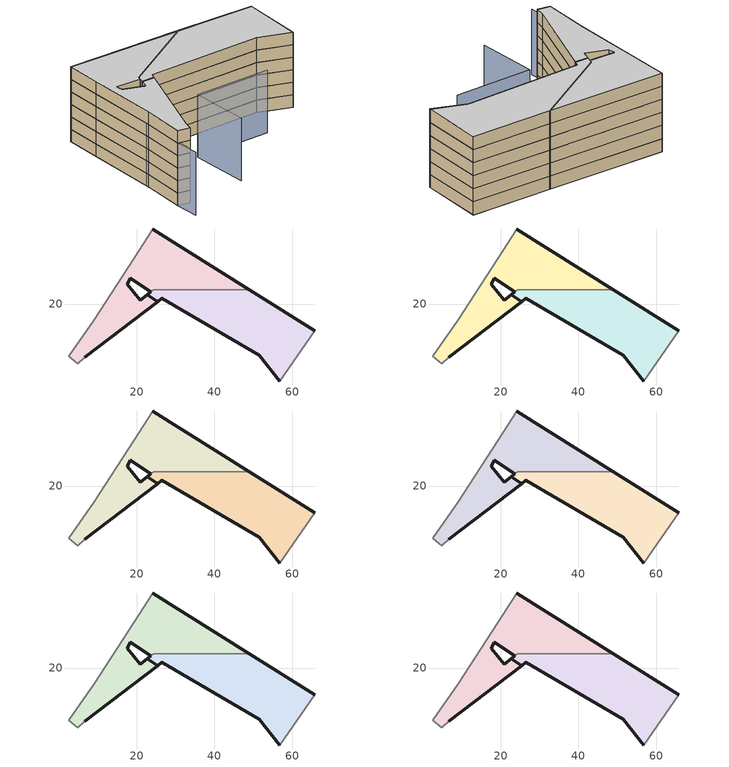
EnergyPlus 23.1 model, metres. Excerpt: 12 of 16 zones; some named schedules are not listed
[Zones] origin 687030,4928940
779e6d7e44ddc8e4_F0_dwelling_0
 floor ground (EU_floor_Construction): 48.97,23.73 24.18,39.28 19.21,31.59 9.12,15.9 2.55,6.59 4.89,4.62 6.64,6.31 25.46,20.63 22.69,22.34 20.99,20.91 17.63,25.1 18.35,26.59 23.64,23.14 24.33,23.73 z0
 wall outside (EU_wall_Construction): 23.64,23.14 18.35,26.59 17.63,25.1 20.99,20.91 22.69,22.34 25.46,20.63 6.64,6.31 / 24.18,39.28 48.97,23.73 z0:3
 wall adiabatic (EU_wall_Construction): 6.64,6.31 4.89,4.62 2.55,6.59 9.12,15.9 19.21,31.59 24.18,39.28 z0:3
 wall to 779e6d7e44ddc8e4_F0_dwelling_1 (EU_wall_Construction): 48.97,23.73 24.33,23.73 23.64,23.14 z0:3
779e6d7e44ddc8e4_F0_dwelling_1
 floor ground (EU_floor_Construction): 56.74,0.21 65.78,13.19 48.97,23.73 24.33,23.73 23.64,23.14 23.63,23.14 22.69,22.34 25.46,20.63 26.49,21.42 51.56,6.82 z0
 wall outside (EU_wall_Construction): 48.97,23.73 65.78,13.19 / 56.74,0.21 51.56,6.82 26.49,21.42 25.46,20.63 22.69,22.34 23.63,23.14 23.64,23.14 z0:3
 wall adiabatic (EU_wall_Construction): 65.78,13.19 56.74,0.21 z0:3
779e6d7e44ddc8e4_F1_dwelling_0
 floor to 779e6d7e44ddc8e4_F0_dwelling_0 (EU_floor_Construction): 48.97,23.73 24.18,39.28 19.21,31.59 9.12,15.9 2.55,6.59 4.89,4.62 6.64,6.31 25.46,20.63 22.69,22.34 20.99,20.91 17.63,25.1 18.35,26.59 23.64,23.14 24.33,23.73 z3
 wall outside (EU_wall_Construction): 23.64,23.14 18.35,26.59 17.63,25.1 20.99,20.91 22.69,22.34 25.46,20.63 6.64,6.31 / 24.18,39.28 48.97,23.73 z3:6
 wall adiabatic (EU_wall_Construction): 6.64,6.31 4.89,4.62 2.55,6.59 9.12,15.9 19.21,31.59 24.18,39.28 z3:6
 wall to 779e6d7e44ddc8e4_F1_dwelling_1 (EU_wall_Construction): 48.97,23.73 24.33,23.73 23.64,23.14 z3:6
779e6d7e44ddc8e4_F1_dwelling_1
 floor to 779e6d7e44ddc8e4_F0_dwelling_1 (EU_floor_Construction): 56.74,0.21 65.78,13.19 48.97,23.73 24.33,23.73 23.64,23.14 23.63,23.14 22.69,22.34 25.46,20.63 26.49,21.42 51.56,6.82 z3
 wall outside (EU_wall_Construction): 48.97,23.73 65.78,13.19 / 56.74,0.21 51.56,6.82 26.49,21.42 25.46,20.63 22.69,22.34 23.63,23.14 23.64,23.14 z3:6
 wall adiabatic (EU_wall_Construction): 65.78,13.19 56.74,0.21 z3:6
779e6d7e44ddc8e4_F2_dwelling_0
 floor to 779e6d7e44ddc8e4_F1_dwelling_0 (EU_floor_Construction): 48.97,23.73 24.18,39.28 19.21,31.59 9.12,15.9 2.55,6.59 4.89,4.62 6.64,6.31 25.46,20.63 22.69,22.34 20.99,20.91 17.63,25.1 18.35,26.59 23.64,23.14 24.33,23.73 z6
 wall outside (EU_wall_Construction): 23.64,23.14 18.35,26.59 17.63,25.1 20.99,20.91 22.69,22.34 25.46,20.63 6.64,6.31 / 24.18,39.28 48.97,23.73 z6:9
 wall adiabatic (EU_wall_Construction): 6.64,6.31 4.89,4.62 2.55,6.59 9.12,15.9 19.21,31.59 24.18,39.28 z6:9
 wall to 779e6d7e44ddc8e4_F2_dwelling_1 (EU_wall_Construction): 48.97,23.73 24.33,23.73 23.64,23.14 z6:9
779e6d7e44ddc8e4_F2_dwelling_1
 floor to 779e6d7e44ddc8e4_F1_dwelling_1 (EU_floor_Construction): 56.74,0.21 65.78,13.19 48.97,23.73 24.33,23.73 23.64,23.14 23.63,23.14 22.69,22.34 25.46,20.63 26.49,21.42 51.56,6.82 z6
 wall outside (EU_wall_Construction): 48.97,23.73 65.78,13.19 / 56.74,0.21 51.56,6.82 26.49,21.42 25.46,20.63 22.69,22.34 23.63,23.14 23.64,23.14 z6:9
 wall adiabatic (EU_wall_Construction): 65.78,13.19 56.74,0.21 z6:9
779e6d7e44ddc8e4_F3_dwelling_0
 floor to 779e6d7e44ddc8e4_F2_dwelling_0 (EU_floor_Construction): 48.97,23.73 24.18,39.28 19.21,31.59 9.12,15.9 2.55,6.59 4.89,4.62 6.64,6.31 25.46,20.63 22.69,22.34 20.99,20.91 17.63,25.1 18.35,26.59 23.64,23.14 24.33,23.73 z9
 wall outside (EU_wall_Construction): 23.64,23.14 18.35,26.59 17.63,25.1 20.99,20.91 22.69,22.34 25.46,20.63 6.64,6.31 / 24.18,39.28 48.97,23.73 z9:12
 wall adiabatic (EU_wall_Construction): 6.64,6.31 4.89,4.62 2.55,6.59 9.12,15.9 19.21,31.59 24.18,39.28 z9:12
 wall to 779e6d7e44ddc8e4_F3_dwelling_1 (EU_wall_Construction): 48.97,23.73 24.33,23.73 23.64,23.14 z9:12
779e6d7e44ddc8e4_F3_dwelling_1
 floor to 779e6d7e44ddc8e4_F2_dwelling_1 (EU_floor_Construction): 56.74,0.21 65.78,13.19 48.97,23.73 24.33,23.73 23.64,23.14 23.63,23.14 22.69,22.34 25.46,20.63 26.49,21.42 51.56,6.82 z9
 wall outside (EU_wall_Construction): 48.97,23.73 65.78,13.19 / 56.74,0.21 51.56,6.82 26.49,21.42 25.46,20.63 22.69,22.34 23.63,23.14 23.64,23.14 z9:12
 wall adiabatic (EU_wall_Construction): 65.78,13.19 56.74,0.21 z9:12
779e6d7e44ddc8e4_F4_dwelling_0
 floor to 779e6d7e44ddc8e4_F3_dwelling_0 (EU_floor_Construction): 48.97,23.73 24.18,39.28 19.21,31.59 9.12,15.9 2.55,6.59 4.89,4.62 6.64,6.31 25.46,20.63 22.69,22.34 20.99,20.91 17.63,25.1 18.35,26.59 23.64,23.14 24.33,23.73 z12
 wall outside (EU_wall_Construction): 23.64,23.14 18.35,26.59 17.63,25.1 20.99,20.91 22.69,22.34 25.46,20.63 6.64,6.31 / 24.18,39.28 48.97,23.73 z12:15
 wall adiabatic (EU_wall_Construction): 6.64,6.31 4.89,4.62 2.55,6.59 9.12,15.9 19.21,31.59 24.18,39.28 z12:15
 wall to 779e6d7e44ddc8e4_F4_dwelling_1 (EU_wall_Construction): 48.97,23.73 24.33,23.73 23.64,23.14 z12:15
779e6d7e44ddc8e4_F4_dwelling_1
 floor to 779e6d7e44ddc8e4_F3_dwelling_1 (EU_floor_Construction): 56.74,0.21 65.78,13.19 48.97,23.73 24.33,23.73 23.64,23.14 23.63,23.14 22.69,22.34 25.46,20.63 26.49,21.42 51.56,6.82 z12
 wall outside (EU_wall_Construction): 48.97,23.73 65.78,13.19 / 56.74,0.21 51.56,6.82 26.49,21.42 25.46,20.63 22.69,22.34 23.63,23.14 23.64,23.14 z12:15
 wall adiabatic (EU_wall_Construction): 65.78,13.19 56.74,0.21 z12:15
779e6d7e44ddc8e4_F5_dwelling_0
 floor to 779e6d7e44ddc8e4_F4_dwelling_0 (EU_floor_Construction): 48.97,23.73 24.18,39.28 19.21,31.59 9.12,15.9 2.55,6.59 4.89,4.62 6.64,6.31 25.46,20.63 22.69,22.34 20.99,20.91 17.63,25.1 18.35,26.59 23.64,23.14 24.33,23.73 z15
 wall outside (EU_wall_Construction): 23.64,23.14 18.35,26.59 17.63,25.1 20.99,20.91 22.69,22.34 25.46,20.63 6.64,6.31 / 24.18,39.28 48.97,23.73 z15:18
 wall adiabatic (EU_wall_Construction): 6.64,6.31 4.89,4.62 2.55,6.59 9.12,15.9 19.21,31.59 24.18,39.28 z15:18
 wall to 779e6d7e44ddc8e4_F5_dwelling_1 (EU_wall_Construction): 48.97,23.73 24.33,23.73 23.64,23.14 z15:18
 ceiling to 779e6d7e44ddc8e4_F6_dwelling_0 (EU_floor_Construction): 48.97,23.73 24.33,23.73 23.64,23.14 18.35,26.59 17.63,25.1 20.99,20.91 22.69,22.34 25.46,20.63 6.64,6.31 4.89,4.62 2.55,6.59 9.12,15.9 19.21,31.59 24.18,39.28 z18
779e6d7e44ddc8e4_F5_dwelling_1
 floor to 779e6d7e44ddc8e4_F4_dwelling_1 (EU_floor_Construction): 56.74,0.21 65.78,13.19 48.97,23.73 24.33,23.73 23.64,23.14 23.63,23.14 22.69,22.34 25.46,20.63 26.49,21.42 51.56,6.82 z15
 wall outside (EU_wall_Construction): 48.97,23.73 65.78,13.19 / 56.74,0.21 51.56,6.82 26.49,21.42 25.46,20.63 22.69,22.34 23.63,23.14 23.64,23.14 z15:18
 wall adiabatic (EU_wall_Construction): 65.78,13.19 56.74,0.21 z15:18
 ceiling to 779e6d7e44ddc8e4_F6_dwelling_1 (EU_floor_Construction): 65.78,13.19 56.74,0.21 51.56,6.82 26.49,21.42 25.46,20.63 22.69,22.34 23.63,23.14 23.64,23.14 24.33,23.73 48.97,23.73 z18
shading: 18.86,-1.86 26.55,10.95 / 26.55,10.95 42.96,1.1 / 24.18,39.28 1.31,3.78 / 2.55,6.59 -0.36,1.42 z0:15
[Building]
EU S2 Campaign: North Axis=0; Terrain=City; Solar Distribution=FullExterior
[Site:Location]
Bologna: Latitude=44.5; Longitude=11.25; Time Zone=1; Elevation=37
[SizingPeriod:WeatherFileDays]
AnnualSizingPeriod: Begin Month=1; Begin Day of Month=1; End Month=12; End Day of Month=31; Day of Week for Start Day=Monday; Use Weather File Daylight Saving Period=No; Use Weather File Rain and Snow Indicators=No
[MATERIAL]
EU_InternalMass_Material: Roughness=MediumRough; Thickness=0.1; Conductivity=1; Density=1800; Specific Heat=900; Thermal Absorptance=0.9; Solar Absorptance=0.7; Visible Absorptance=0.7
[MATERIAL:NOMASS] Roughness=MediumRough; Thermal Absorptance=0.9; Solar Absorptance=0.7; Visible Absorptance=0.7
Name | Thermal Resistance
EU_wall_NoMass | 0.905828
EU_floor_NoMass | 0.67114
[CONSTRUCTION]
EU_wall_Construction: EU_wall_NoMass
EU_floor_Construction: EU_floor_NoMass
EU_InternalMass_Construction: EU_InternalMass_Material
[ZONE] Type=1; Multiplier=1; Ceiling Height=autocalculate; Floor Area=autocalculate; Part of Total Floor Area=Yes
Name | Volume
779e6d7e44ddc8e4_F0_dwelling_0; 779e6d7e44ddc8e4_F1_dwelling_0; 779e6d7e44ddc8e4_F2_dwelling_0; 779e6d7e44ddc8e4_F3_dwelling_0; 779e6d7e44ddc8e4_F4_dwelling_0; 779e6d7e44ddc8e4_F5_dwelling_0 | 1250.98
779e6d7e44ddc8e4_F0_dwelling_1; 779e6d7e44ddc8e4_F1_dwelling_1; 779e6d7e44ddc8e4_F2_dwelling_1; 779e6d7e44ddc8e4_F3_dwelling_1; 779e6d7e44ddc8e4_F4_dwelling_1; 779e6d7e44ddc8e4_F5_dwelling_1 | 1256.43
[INTERNALMASS] Construction=EU_InternalMass_Construction
Name | Zone or ZoneList | Surface Area
779e6d7e44ddc8e4_F0_dwelling_0_EU_InternalMass | 779e6d7e44ddc8e4_F0_dwelling_0 | 416.993
779e6d7e44ddc8e4_F0_dwelling_1_EU_InternalMass | 779e6d7e44ddc8e4_F0_dwelling_1 | 418.809
779e6d7e44ddc8e4_F1_dwelling_0_EU_InternalMass | 779e6d7e44ddc8e4_F1_dwelling_0 | 416.993
779e6d7e44ddc8e4_F1_dwelling_1_EU_InternalMass | 779e6d7e44ddc8e4_F1_dwelling_1 | 418.809
779e6d7e44ddc8e4_F2_dwelling_0_EU_InternalMass | 779e6d7e44ddc8e4_F2_dwelling_0 | 416.993
779e6d7e44ddc8e4_F2_dwelling_1_EU_InternalMass | 779e6d7e44ddc8e4_F2_dwelling_1 | 418.809
779e6d7e44ddc8e4_F3_dwelling_0_EU_InternalMass | 779e6d7e44ddc8e4_F3_dwelling_0 | 416.993
779e6d7e44ddc8e4_F3_dwelling_1_EU_InternalMass | 779e6d7e44ddc8e4_F3_dwelling_1 | 418.809
779e6d7e44ddc8e4_F4_dwelling_0_EU_InternalMass | 779e6d7e44ddc8e4_F4_dwelling_0 | 416.993
779e6d7e44ddc8e4_F4_dwelling_1_EU_InternalMass | 779e6d7e44ddc8e4_F4_dwelling_1 | 418.809
779e6d7e44ddc8e4_F5_dwelling_0_EU_InternalMass | 779e6d7e44ddc8e4_F5_dwelling_0 | 416.993
779e6d7e44ddc8e4_F5_dwelling_1_EU_InternalMass | 779e6d7e44ddc8e4_F5_dwelling_1 | 418.809
[OTHEREQUIPMENT] Fuel Type=Electricity; Design Level Calculation Method=Watts/Area; Power per Zone Floor Area=1; Fraction Latent=0; Fraction Radiant=0; Fraction Lost=0; Carbon Dioxide Generation Rate=0; EndUse Subcategory=EU_Step8_InternalGains
Name | Zone or ZoneList or Space or SpaceList | Schedule
EU_Step8_InternalGain_779e6d7e44ddc8e4_F0_dwelling_0_f000 | 779e6d7e44ddc8e4_F0_dwelling_0 | EU_Step8_GainSchedule_779e6d7e44ddc8e4_F0_dwelling_0_f000
EU_Step8_InternalGain_779e6d7e44ddc8e4_F0_dwelling_1_f000 | 779e6d7e44ddc8e4_F0_dwelling_1 | EU_Step8_GainSchedule_779e6d7e44ddc8e4_F0_dwelling_1_f000
EU_Step8_InternalGain_779e6d7e44ddc8e4_F1_dwelling_0_f000 | 779e6d7e44ddc8e4_F1_dwelling_0 | EU_Step8_GainSchedule_779e6d7e44ddc8e4_F1_dwelling_0_f000
EU_Step8_InternalGain_779e6d7e44ddc8e4_F1_dwelling_1_f000 | 779e6d7e44ddc8e4_F1_dwelling_1 | EU_Step8_GainSchedule_779e6d7e44ddc8e4_F1_dwelling_1_f000
EU_Step8_InternalGain_779e6d7e44ddc8e4_F2_dwelling_0_f000 | 779e6d7e44ddc8e4_F2_dwelling_0 | EU_Step8_GainSchedule_779e6d7e44ddc8e4_F2_dwelling_0_f000
EU_Step8_InternalGain_779e6d7e44ddc8e4_F2_dwelling_1_f000 | 779e6d7e44ddc8e4_F2_dwelling_1 | EU_Step8_GainSchedule_779e6d7e44ddc8e4_F2_dwelling_1_f000
EU_Step8_InternalGain_779e6d7e44ddc8e4_F3_dwelling_0_f000 | 779e6d7e44ddc8e4_F3_dwelling_0 | EU_Step8_GainSchedule_779e6d7e44ddc8e4_F3_dwelling_0_f000
EU_Step8_InternalGain_779e6d7e44ddc8e4_F3_dwelling_1_f000 | 779e6d7e44ddc8e4_F3_dwelling_1 | EU_Step8_GainSchedule_779e6d7e44ddc8e4_F3_dwelling_1_f000
EU_Step8_InternalGain_779e6d7e44ddc8e4_F4_dwelling_0_f000 | 779e6d7e44ddc8e4_F4_dwelling_0 | EU_Step8_GainSchedule_779e6d7e44ddc8e4_F4_dwelling_0_f000
EU_Step8_InternalGain_779e6d7e44ddc8e4_F4_dwelling_1_f000 | 779e6d7e44ddc8e4_F4_dwelling_1 | EU_Step8_GainSchedule_779e6d7e44ddc8e4_F4_dwelling_1_f000
EU_Step8_InternalGain_779e6d7e44ddc8e4_F5_dwelling_0_f000 | 779e6d7e44ddc8e4_F5_dwelling_0 | EU_Step8_GainSchedule_779e6d7e44ddc8e4_F5_dwelling_0_f000
EU_Step8_InternalGain_779e6d7e44ddc8e4_F5_dwelling_1_f000 | 779e6d7e44ddc8e4_F5_dwelling_1 | EU_Step8_GainSchedule_779e6d7e44ddc8e4_F5_dwelling_1_f000
[ZONEVENTILATION:DESIGNFLOWRATE] Schedule=EU_AlwaysOn; Design Flow Rate Calculation Method=AirChanges/Hour; Air Changes per Hour=0.73129; Ventilation Type=Natural; Fan Pressure Rise=0; Fan Total Efficiency=1; Constant Term Coefficient=1; Temperature Term Coefficient=0; Velocity Term Coefficient=0; Velocity Squared Term Coefficient=0; Minimum Indoor Temperature=-100; Maximum Indoor Temperature=100; Delta Temperature=-100; Minimum Outdoor Temperature=-100; Maximum Outdoor Temperature=100; Maximum Wind Speed=40
Name | Zone or ZoneList or Space or SpaceList
EU_ConstantAir_779e6d7e44ddc8e4_F0_dwelling_0 | 779e6d7e44ddc8e4_F0_dwelling_0
EU_ConstantAir_779e6d7e44ddc8e4_F0_dwelling_1 | 779e6d7e44ddc8e4_F0_dwelling_1
EU_ConstantAir_779e6d7e44ddc8e4_F1_dwelling_0 | 779e6d7e44ddc8e4_F1_dwelling_0
EU_ConstantAir_779e6d7e44ddc8e4_F1_dwelling_1 | 779e6d7e44ddc8e4_F1_dwelling_1
EU_ConstantAir_779e6d7e44ddc8e4_F2_dwelling_0 | 779e6d7e44ddc8e4_F2_dwelling_0
EU_ConstantAir_779e6d7e44ddc8e4_F2_dwelling_1 | 779e6d7e44ddc8e4_F2_dwelling_1
EU_ConstantAir_779e6d7e44ddc8e4_F3_dwelling_0 | 779e6d7e44ddc8e4_F3_dwelling_0
EU_ConstantAir_779e6d7e44ddc8e4_F3_dwelling_1 | 779e6d7e44ddc8e4_F3_dwelling_1
EU_ConstantAir_779e6d7e44ddc8e4_F4_dwelling_0 | 779e6d7e44ddc8e4_F4_dwelling_0
EU_ConstantAir_779e6d7e44ddc8e4_F4_dwelling_1 | 779e6d7e44ddc8e4_F4_dwelling_1
EU_ConstantAir_779e6d7e44ddc8e4_F5_dwelling_0 | 779e6d7e44ddc8e4_F5_dwelling_0
EU_ConstantAir_779e6d7e44ddc8e4_F5_dwelling_1 | 779e6d7e44ddc8e4_F5_dwelling_1
[HVACTEMPLATE:THERMOSTAT] Constant Heating Setpoint=20; Constant Cooling Setpoint=50
EU_HeatOnly_779e6d7e44ddc8e4_F0_dwelling_0; EU_HeatOnly_779e6d7e44ddc8e4_F0_dwelling_1; EU_HeatOnly_779e6d7e44ddc8e4_F1_dwelling_0; EU_HeatOnly_779e6d7e44ddc8e4_F1_dwelling_1; EU_HeatOnly_779e6d7e44ddc8e4_F2_dwelling_0; EU_HeatOnly_779e6d7e44ddc8e4_F2_dwelling_1; EU_HeatOnly_779e6d7e44ddc8e4_F3_dwelling_0; EU_HeatOnly_779e6d7e44ddc8e4_F3_dwelling_1; EU_HeatOnly_779e6d7e44ddc8e4_F4_dwelling_0; EU_HeatOnly_779e6d7e44ddc8e4_F4_dwelling_1; EU_HeatOnly_779e6d7e44ddc8e4_F5_dwelling_0; EU_HeatOnly_779e6d7e44ddc8e4_F5_dwelling_1; EU_HeatOnly_779e6d7e44ddc8e4_F6_dwelling_0; EU_HeatOnly_779e6d7e44ddc8e4_F6_dwelling_1; EU_HeatOnly_779e6d7e44ddc8e4_F7_dwelling_0; EU_HeatOnly_779e6d7e44ddc8e4_F7_dwelling_1
[HVACTEMPLATE:ZONE:IDEALLOADSAIRSYSTEM] System Availability Schedule=EU_AlwaysOn; Maximum Heating Supply Air Temperature=50; Minimum Cooling Supply Air Temperature=13; Maximum Heating Supply Air Humidity Ratio=0.0156; Minimum Cooling Supply Air Humidity Ratio=0.0077; Heating Limit=NoLimit; Cooling Limit=NoLimit; Heating Availability Schedule=EU_AlwaysOn; Cooling Availability Schedule=EU_CoolingOff; Dehumidification Control Type=ConstantSensibleHeatRatio; Cooling Sensible Heat Ratio=0.7; Dehumidification Setpoint=60; Humidification Control Type=None; Humidification Setpoint=30; Outdoor Air Method=None; Outdoor Air Flow Rate per Person=0.00944; Outdoor Air Flow Rate per Zone Floor Area=0; Outdoor Air Flow Rate per Zone=0; Demand Controlled Ventilation Type=None; Outdoor Air Economizer Type=NoEconomizer; Heat Recovery Type=None; Sensible Heat Recovery Effectiveness=0.7; Latent Heat Recovery Effectiveness=0.65
Name | Template Thermostat
779e6d7e44ddc8e4_F0_dwelling_0 | EU_HeatOnly_779e6d7e44ddc8e4_F0_dwelling_0
779e6d7e44ddc8e4_F0_dwelling_1 | EU_HeatOnly_779e6d7e44ddc8e4_F0_dwelling_1
779e6d7e44ddc8e4_F1_dwelling_0 | EU_HeatOnly_779e6d7e44ddc8e4_F1_dwelling_0
779e6d7e44ddc8e4_F1_dwelling_1 | EU_HeatOnly_779e6d7e44ddc8e4_F1_dwelling_1
779e6d7e44ddc8e4_F2_dwelling_0 | EU_HeatOnly_779e6d7e44ddc8e4_F2_dwelling_0
779e6d7e44ddc8e4_F2_dwelling_1 | EU_HeatOnly_779e6d7e44ddc8e4_F2_dwelling_1
779e6d7e44ddc8e4_F3_dwelling_0 | EU_HeatOnly_779e6d7e44ddc8e4_F3_dwelling_0
779e6d7e44ddc8e4_F3_dwelling_1 | EU_HeatOnly_779e6d7e44ddc8e4_F3_dwelling_1
779e6d7e44ddc8e4_F4_dwelling_0 | EU_HeatOnly_779e6d7e44ddc8e4_F4_dwelling_0
779e6d7e44ddc8e4_F4_dwelling_1 | EU_HeatOnly_779e6d7e44ddc8e4_F4_dwelling_1
779e6d7e44ddc8e4_F5_dwelling_0 | EU_HeatOnly_779e6d7e44ddc8e4_F5_dwelling_0
779e6d7e44ddc8e4_F5_dwelling_1 | EU_HeatOnly_779e6d7e44ddc8e4_F5_dwelling_1
[SIZING:ZONE] Zone Cooling Design Supply Air Temperature Input Method=SupplyAirTemperature; Zone Cooling Design Supply Air Temperature=13; Zone Heating Design Supply Air Temperature Input Method=SupplyAirTemperature; Zone Heating Design Supply Air Temperature=50; Zone Cooling Design Supply Air Humidity Ratio=0.008; Zone Heating Design Supply Air Humidity Ratio=0.008; Cooling Design Air Flow Method=DesignDay; Cooling Design Air Flow Rate=0; Cooling Minimum Air Flow per Zone Floor Area=0.000762; Cooling Minimum Air Flow=0; Cooling Minimum Air Flow Fraction=0.2; Heating Design Air Flow Method=DesignDay; Heating Design Air Flow Rate=0; Heating Maximum Air Flow per Zone Floor Area=0.002032; Heating Maximum Air Flow=0.141576; Heating Maximum Air Flow Fraction=0.3; Account for Dedicated Outdoor Air System=No; Dedicated Outdoor Air System Control Strategy=NeutralSupplyAir; Dedicated Outdoor Air Low Setpoint Temperature for Design=autosize; Dedicated Outdoor Air High Setpoint Temperature for Design=autosize; Zone Load Sizing Method=Sensible Load Only No Latent Load; Zone Latent Cooling Design Supply Air Humidity Ratio Input Method=HumidityRatioDifference; Zone Cooling Design Supply Air Humidity Ratio Difference=0.005; Zone Latent Heating Design Supply Air Humidity Ratio Input Method=HumidityRatioDifference; Zone Humidification Design Supply Air Humidity Ratio Difference=0.005
779e6d7e44ddc8e4_F0_dwelling_0; 779e6d7e44ddc8e4_F0_dwelling_1; 779e6d7e44ddc8e4_F1_dwelling_0; 779e6d7e44ddc8e4_F1_dwelling_1; 779e6d7e44ddc8e4_F2_dwelling_0; 779e6d7e44ddc8e4_F2_dwelling_1; 779e6d7e44ddc8e4_F3_dwelling_0; 779e6d7e44ddc8e4_F3_dwelling_1; 779e6d7e44ddc8e4_F4_dwelling_0; 779e6d7e44ddc8e4_F4_dwelling_1; 779e6d7e44ddc8e4_F5_dwelling_0; 779e6d7e44ddc8e4_F5_dwelling_1
[SCHEDULE:FILE] Column Number=1; Rows to Skip at Top=0; Number of Hours of Data=8760; Column Separator=Comma; Interpolate to Timestep=No; Minutes per Item=60; Adjust Schedule for Daylight Savings=Yes
Name | File
EU_Step8_GainSchedule_779e6d7e44ddc8e4_F0_dwelling_0_f000 | ../../schedules/779e6d7e44ddc8e4/779e6d7e44ddc8e4_F0_dwelling_0_f000_gain.csv
EU_Step8_GainSchedule_779e6d7e44ddc8e4_F0_dwelling_1_f000 | ../../schedules/779e6d7e44ddc8e4/779e6d7e44ddc8e4_F0_dwelling_1_f000_gain.csv
EU_Step8_GainSchedule_779e6d7e44ddc8e4_F1_dwelling_0_f000 | ../../schedules/779e6d7e44ddc8e4/779e6d7e44ddc8e4_F1_dwelling_0_f000_gain.csv
EU_Step8_GainSchedule_779e6d7e44ddc8e4_F1_dwelling_1_f000 | ../../schedules/779e6d7e44ddc8e4/779e6d7e44ddc8e4_F1_dwelling_1_f000_gain.csv
EU_Step8_GainSchedule_779e6d7e44ddc8e4_F2_dwelling_0_f000 | ../../schedules/779e6d7e44ddc8e4/779e6d7e44ddc8e4_F2_dwelling_0_f000_gain.csv
EU_Step8_GainSchedule_779e6d7e44ddc8e4_F2_dwelling_1_f000 | ../../schedules/779e6d7e44ddc8e4/779e6d7e44ddc8e4_F2_dwelling_1_f000_gain.csv
EU_Step8_GainSchedule_779e6d7e44ddc8e4_F3_dwelling_0_f000 | ../../schedules/779e6d7e44ddc8e4/779e6d7e44ddc8e4_F3_dwelling_0_f000_gain.csv
EU_Step8_GainSchedule_779e6d7e44ddc8e4_F3_dwelling_1_f000 | ../../schedules/779e6d7e44ddc8e4/779e6d7e44ddc8e4_F3_dwelling_1_f000_gain.csv
EU_Step8_GainSchedule_779e6d7e44ddc8e4_F4_dwelling_0_f000 | ../../schedules/779e6d7e44ddc8e4/779e6d7e44ddc8e4_F4_dwelling_0_f000_gain.csv
EU_Step8_GainSchedule_779e6d7e44ddc8e4_F4_dwelling_1_f000 | ../../schedules/779e6d7e44ddc8e4/779e6d7e44ddc8e4_F4_dwelling_1_f000_gain.csv
